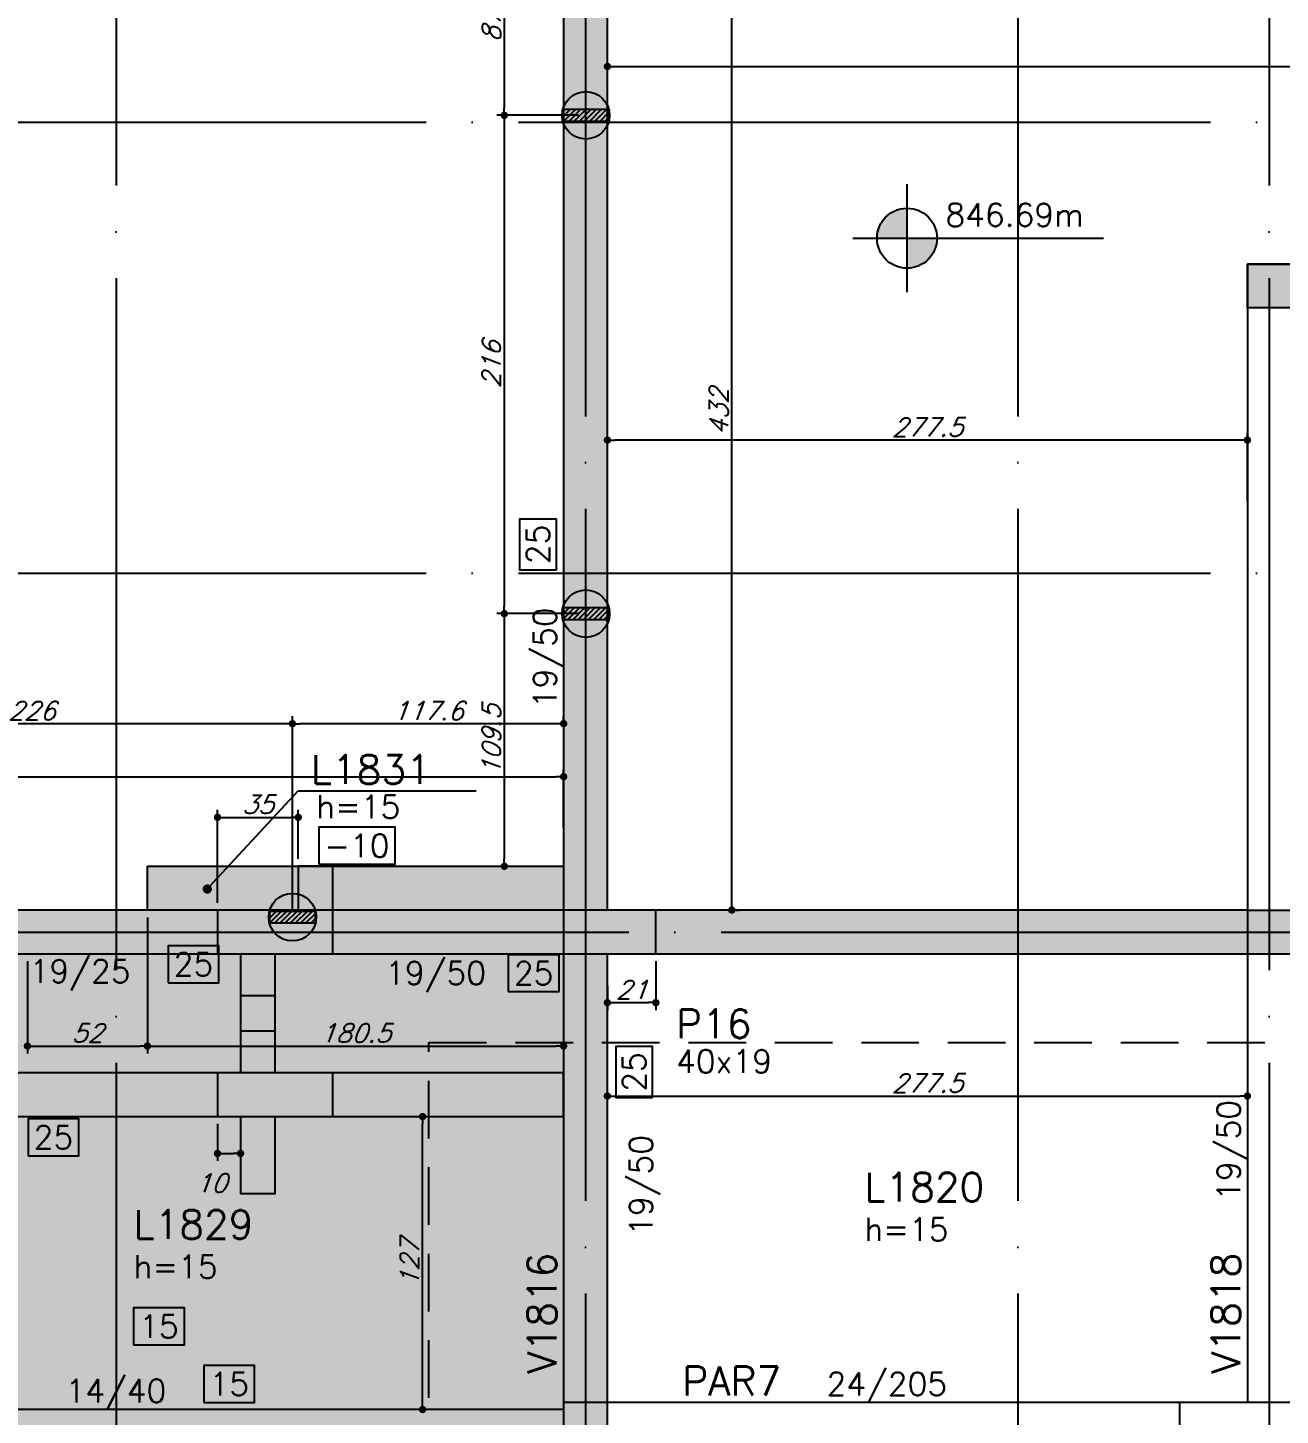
# Model space of a CAD drawing. Header units: millimetres. Extents: x -2404 to 6316, y -1750 to 2455.
# Drawn here: x -748 to -205, y -5 to 596 of the extents above; entities that cross this region are included whole.
import ezdxf
from ezdxf import colors
from ezdxf.entities.mleader import LeaderData, LeaderLine
from ezdxf.enums import TextEntityAlignment as Align
from ezdxf.math import Vec2, Vec3

# ---------------------------------------------------------------- set-up
doc = ezdxf.new("R2010")
doc.units = ezdxf.units.MM
doc.header["$LTSCALE"] = 50
doc.linetypes.add('DASHED', pattern=[0.75, 0.5, -0.25])
doc.linetypes.add('EIXO', pattern=[6.8, 6, -0.4, 0, -0.4])
for name, color, linetype in [('242', 3, 'Continuous'), ('F-ARM', 6, 'Continuous'), ('F-AUX', 2, 'Continuous'), ('F-AUX-RED', 1, 'Continuous'), ('F-CORTE', 4, 'Continuous'), ('F-COTAS', 106, 'Continuous'), ('F-COTAS ANCORAGEM', 106, 'Continuous'), ('F-DESNIVEL-1', 254, 'Continuous'), ('F-EIXO', 12, 'EIXO'), ('F-LAJES', 3, 'Continuous'), ('F-LAJES-DIM', 2, 'Continuous'), ('F-LAJES-NOME', 4, 'Continuous'), ('F-NÍVEL-PLANTA', 2, 'Continuous'), ('F-PILARES-DIM', 172, 'Continuous'), ('F-PILARES-M', 170, 'Continuous'), ('F-PILARES-NOME', 170, 'Continuous'), ('F-SOLIDO-CORTE', 71, 'Continuous'), ('F-TEXTO', 6, 'Continuous'), ('F-VIGAS', 3, 'Continuous'), ('F-VIGAS-DIM', 2, 'Continuous'), ('F-VIGAS-NOME', 4, 'Continuous')]:
    doc.layers.add(name, color=color, linetype=linetype)
doc.layers.add('F-DESNIVEL-2', color=7, linetype='Continuous', true_color=0xffd1e8)
doc.layers.add('F-DESNIVEL-3', color=7, linetype='Continuous', true_color=0xd5c7ff)
doc.styles.add('CP-TEXT-INCL', font='romans.shx', dxfattribs={"oblique": 20})
doc.styles.add('MCP', font='romans.shx')
doc.styles.add('ROMANS', font='romans.shx')
doc.styles.get("Standard").update_dxf_attribs({"font": 'romans.shx'})
doc.dimstyles.new('CP-COTAS-50', dxfattribs={"dimscale": 0.64, "dimtxt": 12.5, "dimasz": 5, "dimexe": 5, "dimexo": 5, "dimgap": 2.5, "dimtad": 1, "dimdec": 1, "dimdsep": 46, "dimtxsty": 'CP-TEXT-INCL', "dimblk1": 'DOT', "dimblk2": 'DOT', "dimsah": 1, "dimcen": 9, "dimclrd": 256, "dimclre": 256, "dimclrt": 256, "dimadec": 0, "dimazin": 0, "dimtfac": 1, "dimtdec": 1, "dimtmove": 2, "dimatfit": 3, "dimldrblk": 'DOT', "dimfxl": 0, "dimtolj": 1, "dimarcsym": 0})

# ---------------------------------------------------------------- blocks, each defined once
blk = doc.blocks.new('*U17')
at = {"layer": 'F-EIXO'}
blk.add_line((0, 0), (4945.5, 0), dxfattribs=at)
at = {"layer": 'F-TEXTO', "style": 'ROMANS'}
blk.add_attdef('EIXO', text='', height=17.5, dxfattribs=at).set_placement((-28.21, 0), align=Align.MIDDLE_CENTER)
blk = doc.blocks.new('*U19')
at = {"layer": 'F-EIXO'}
blk.add_line((0, 0), (0, -2579.78), dxfattribs=at)
at = {"layer": 'F-TEXTO', "style": 'ROMANS'}
blk.add_attdef('EIXO', text='', height=17.5, rotation=360, dxfattribs=at).set_placement((0, 28.21), align=Align.MIDDLE_CENTER)
blk = doc.blocks.new('*U18')
at = {"layer": 'F-EIXO'}
blk.add_line((0, 0), (0, -2479.78), dxfattribs=at)
at = {"layer": 'F-TEXTO', "style": 'ROMANS'}
blk.add_attdef('EIXO', text='', height=17.5, rotation=360, dxfattribs=at).set_placement((0, 28.21), align=Align.MIDDLE_CENTER)
blk = doc.blocks.new('*U20')
at = {"layer": 'F-EIXO'}
blk.add_line((0, 0), (0, -2579.78), dxfattribs=at)
at = {"layer": 'F-TEXTO', "style": 'ROMANS'}
blk.add_attdef('EIXO', text='', height=17.5, rotation=360, dxfattribs=at).set_placement((0, 28.21), align=Align.MIDDLE_CENTER)
blk = doc.blocks.new('*U16')
at = {"layer": 'F-EIXO'}
blk.add_line((0, 0), (4857.5, 0), dxfattribs=at)
at = {"layer": 'F-TEXTO', "style": 'ROMANS'}
blk.add_attdef('EIXO', text='', height=17.5, dxfattribs=at).set_placement((-28.21, 0), align=Align.MIDDLE_CENTER)
blk = doc.blocks.new('*U5')
at = {"layer": 'F-VIGAS-DIM', "color": 1}
blk.add_lwpolyline([(0, 0), (22, 0), (22, 16), (0, 16)], close=True, dxfattribs=at)
at = {"layer": 'F-VIGAS-DIM', "style": 'MCP'}
blk.add_attdef('DIM', text='', height=10, dxfattribs=at).set_placement((11, 8), align=Align.MIDDLE_CENTER)
blk = doc.blocks.new('Nível - Planta')
at = {"layer": 'F-NÍVEL-PLANTA'}
h = blk.add_hatch(color=71, dxfattribs=at)
h.paths.add_polyline_path([(0, 0), (0, 0.26, 0.414214), (-0.26, 0)])
h.paths.add_polyline_path([(0.26, 0), (0, 0), (0, -0.26, 0.414214)])
for p, q in [((0, -0.469), (0, 0.469)), ((-0.469, 0), (1.704, 0))]:
    blk.add_line(p, q, dxfattribs=at)
blk.add_circle((0, 0), 0.26, dxfattribs=at)
at = {"layer": 'F-TEXTO', "color": 3, "style": 'MCP'}
blk.add_attdef('NÍVEL', (0.333, 0.102), '', height=0.2, dxfattribs=at)
blk = doc.blocks.new('*U12')
at = {"layer": 'F-LAJES-DIM', "color": 1}
blk.add_lwpolyline([(0, 0), (22, 0), (22, 16), (0, 16)], close=True, dxfattribs=at)
at = {"layer": 'F-LAJES-DIM', "style": 'MCP'}
blk.add_attdef('DIM', text='', height=10, dxfattribs=at).set_placement((11, 8), align=Align.MIDDLE_CENTER)
blk = doc.blocks.new('_DOT')
at = {"color": 0, "linetype": 'ByBlock'}
blk.add_line((-0.5, 0), (-1, 0), dxfattribs=at)
at = {"color": 0, "linetype": 'ByBlock', "const_width": 0.5}
blk.add_lwpolyline([(-0.25, 0, 1), (0.25, 0, 1)], format="xyb", close=True, dxfattribs=at)
blk = doc.blocks.new('*D48')
at = {"layer": 'DEFPOINTS', "color": 0, "transparency": 16777216}
for p in [(-576.65, 124), (-576.65, 124), (-576.65, -3)]:
    blk.add_point(p, dxfattribs=at)
at = {"layer": 'F-COTAS', "lineweight": -2, "transparency": 16777216}
blk.add_line((-576.65, 0.2), (-576.65, 120.8), dxfattribs=at)
at = {"layer": 'F-COTAS', "lineweight": -2, "transparency": 16777216, "xscale": 3.2, "yscale": 3.2, "zscale": 3.2}
for p, rotation in [((-576.65, 124), 90), ((-576.65, -3), 270)]:
    blk.add_blockref('_DOT', p, dxfattribs=dict(at, rotation=rotation))
at = {"layer": 'F-COTAS', "transparency": 16777216, "insert": (-582.25, 60.5), "char_height": 8, "attachment_point": 5, "rotation": 90, "style": 'CP-TEXT-INCL'}
blk.add_mtext('\\A1;127', dxfattribs=at)
blk = doc.blocks.new('*D71')
at = {"layer": 'DEFPOINTS', "color": 0, "transparency": 16777216}
for p in [(-496.5, 579.17), (1276, 579.17), (1276, 579.17)]:
    blk.add_point(p, dxfattribs=at)
at = {"layer": 'F-COTAS', "lineweight": -2, "transparency": 16777216}
blk.add_line((-493.3, 579.17), (1272.8, 579.17), dxfattribs=at)
at = {"layer": 'F-COTAS', "lineweight": -2, "transparency": 16777216, "xscale": 3.2, "yscale": 3.2, "zscale": 3.2, "rotation": 180}
blk.add_blockref('_DOT', (-496.5, 579.17), dxfattribs=at)
at = {"layer": 'F-COTAS', "lineweight": -2, "transparency": 16777216, "xscale": 3.2, "yscale": 3.2, "zscale": 3.2}
blk.add_blockref('_DOT', (1276, 579.17), dxfattribs=at)
at = {"layer": 'F-COTAS', "transparency": 16777216, "insert": (498.97, 586.17), "char_height": 8, "attachment_point": 5, "style": 'CP-TEXT-INCL'}
blk.add_mtext('\\A1;1772.5', dxfattribs=at)
blk = doc.blocks.new('*D91')
at = {"layer": 'DEFPOINTS', "color": 0, "transparency": 16777216}
for p in [(-515.5, 271.33), (-515.5, 245.99), (-1242, 232.5)]:
    blk.add_point(p, dxfattribs=at)
at = {"layer": 'F-COTAS', "lineweight": -2, "transparency": 16777216}
for p, q in [((-1242, 235.7), (-1242, 274.53)), ((-1238.8, 271.33), (-518.7, 271.33)), ((-515.5, 249.19), (-515.5, 274.53))]:
    blk.add_line(p, q, dxfattribs=at)
at = {"layer": 'F-COTAS', "lineweight": -2, "transparency": 16777216, "xscale": 3.2, "yscale": 3.2, "zscale": 3.2, "rotation": 180}
blk.add_blockref('_DOT', (-1242, 271.33), dxfattribs=at)
at = {"layer": 'F-COTAS', "lineweight": -2, "transparency": 16777216, "xscale": 3.2, "yscale": 3.2, "zscale": 3.2}
blk.add_blockref('_DOT', (-515.5, 271.33), dxfattribs=at)
at = {"layer": 'F-COTAS', "transparency": 16777216, "insert": (-878.75, 276.93), "char_height": 8, "attachment_point": 5, "style": 'CP-TEXT-INCL'}
blk.add_mtext('\\A1;726.5', dxfattribs=at)
blk = doc.blocks.new('*D134')
at = {"layer": 'DEFPOINTS', "color": 0, "transparency": 16777216}
for p in [(-496.5, 417.22), (-496.5, 387.54), (-219, 387.54)]:
    blk.add_point(p, dxfattribs=at)
at = {"layer": 'F-COTAS', "lineweight": -2, "transparency": 16777216}
for p, q in [((-496.5, 390.74), (-496.5, 420.42)), ((-222.2, 417.22), (-493.3, 417.22)), ((-219, 390.74), (-219, 420.42))]:
    blk.add_line(p, q, dxfattribs=at)
at = {"layer": 'F-COTAS', "lineweight": -2, "transparency": 16777216, "xscale": 3.2, "yscale": 3.2, "zscale": 3.2, "rotation": 180}
blk.add_blockref('_DOT', (-496.5, 417.22), dxfattribs=at)
at = {"layer": 'F-COTAS', "lineweight": -2, "transparency": 16777216, "xscale": 3.2, "yscale": 3.2, "zscale": 3.2}
blk.add_blockref('_DOT', (-219, 417.22), dxfattribs=at)
at = {"layer": 'F-COTAS', "transparency": 16777216, "insert": (-357.75, 422.82), "char_height": 8, "attachment_point": 5, "style": 'CP-TEXT-INCL'}
blk.add_mtext('\\A1;277.5', dxfattribs=at)
blk = doc.blocks.new('*D137')
at = {"layer": 'DEFPOINTS', "color": 0, "transparency": 16777216}
for p in [(-219, 139.32), (-219, 132.9), (-496.5, 128.4)]:
    blk.add_point(p, dxfattribs=at)
at = {"layer": 'F-COTAS', "lineweight": -2, "transparency": 16777216}
for p, q in [((-496.5, 131.6), (-496.5, 136.1)), ((-493.3, 132.9), (-222.2, 132.9)), ((-219, 136.12), (-219, 129.7))]:
    blk.add_line(p, q, dxfattribs=at)
at = {"layer": 'F-COTAS', "lineweight": -2, "transparency": 16777216, "xscale": 3.2, "yscale": 3.2, "zscale": 3.2, "rotation": 180}
blk.add_blockref('_DOT', (-496.5, 132.9), dxfattribs=at)
at = {"layer": 'F-COTAS', "lineweight": -2, "transparency": 16777216, "xscale": 3.2, "yscale": 3.2, "zscale": 3.2}
blk.add_blockref('_DOT', (-219, 132.9), dxfattribs=at)
at = {"layer": 'F-COTAS', "transparency": 16777216, "insert": (-357.75, 138.5), "char_height": 8, "attachment_point": 5, "style": 'CP-TEXT-INCL'}
blk.add_mtext('\\A1;277.5', dxfattribs=at)
blk = doc.blocks.new('*D138')
at = {"layer": 'DEFPOINTS', "color": 0, "transparency": 16777216}
for p in [(2835, 864.5), (-1650, -579), (2835, -715.16)]:
    blk.add_point(p, dxfattribs=at)
at = {"layer": 'F-COTAS', "lineweight": -2, "transparency": 16777216}
for p, q in [((2835, 861.3), (2835, -718.36)), ((-1650, -582.2), (-1650, -718.36)), ((-1646.8, -715.16), (2831.8, -715.16))]:
    blk.add_line(p, q, dxfattribs=at)
at = {"layer": 'F-COTAS', "lineweight": -2, "transparency": 16777216, "xscale": 3.2, "yscale": 3.2, "zscale": 3.2, "rotation": 180}
blk.add_blockref('_DOT', (-1650, -715.16), dxfattribs=at)
at = {"layer": 'F-COTAS', "lineweight": -2, "transparency": 16777216, "xscale": 3.2, "yscale": 3.2, "zscale": 3.2}
blk.add_blockref('_DOT', (2835, -715.16), dxfattribs=at)
at = {"layer": 'F-COTAS', "transparency": 16777216, "insert": (592.5, -709.56), "char_height": 8, "attachment_point": 5, "style": 'CP-TEXT-INCL'}
blk.add_mtext('\\A1;4485', dxfattribs=at)
blk = doc.blocks.new('*U11')
at = {"layer": 'F-LAJES-DIM', "color": 1}
blk.add_lwpolyline([(0, 0), (33, 0), (33, 16), (0, 16)], close=True, dxfattribs=at)
at = {"layer": 'F-LAJES-DIM', "style": 'MCP'}
blk.add_attdef('DIM', text='', height=10, dxfattribs=at).set_placement((16.5, 8), align=Align.MIDDLE_CENTER)
blk = doc.blocks.new('*D233')
at = {"layer": 'DEFPOINTS', "color": 0, "transparency": 16777216}
for p in [(-696, 213.5), (-748, 194.5), (-696, 154.58)]:
    blk.add_point(p, dxfattribs=at)
at = {"layer": 'F-COTAS', "lineweight": -2, "transparency": 16777216}
for p, q in [((-696, 210.3), (-696, 151.38)), ((-748, 191.3), (-748, 151.38)), ((-744.8, 154.58), (-699.2, 154.58))]:
    blk.add_line(p, q, dxfattribs=at)
at = {"layer": 'F-COTAS', "lineweight": -2, "transparency": 16777216, "xscale": 3.2, "yscale": 3.2, "zscale": 3.2, "rotation": 180}
blk.add_blockref('_DOT', (-748, 154.58), dxfattribs=at)
at = {"layer": 'F-COTAS', "lineweight": -2, "transparency": 16777216, "xscale": 3.2, "yscale": 3.2, "zscale": 3.2}
blk.add_blockref('_DOT', (-696, 154.58), dxfattribs=at)
at = {"layer": 'F-COTAS', "transparency": 16777216, "insert": (-722, 160.18), "char_height": 8, "attachment_point": 5, "style": 'CP-TEXT-INCL'}
blk.add_mtext('\\A1;52', dxfattribs=at)
blk = doc.blocks.new('*D234')
at = {"layer": 'DEFPOINTS', "color": 0, "transparency": 16777216}
for p in [(-696, 213.5), (-515.5, 188.41), (-515.5, 154.58)]:
    blk.add_point(p, dxfattribs=at)
at = {"layer": 'F-COTAS', "lineweight": -2, "transparency": 16777216}
for p, q in [((-696, 210.3), (-696, 151.38)), ((-515.5, 185.21), (-515.5, 151.38)), ((-692.8, 154.58), (-518.7, 154.58))]:
    blk.add_line(p, q, dxfattribs=at)
at = {"layer": 'F-COTAS', "lineweight": -2, "transparency": 16777216, "xscale": 3.2, "yscale": 3.2, "zscale": 3.2, "rotation": 180}
blk.add_blockref('_DOT', (-696, 154.58), dxfattribs=at)
at = {"layer": 'F-COTAS', "lineweight": -2, "transparency": 16777216, "xscale": 3.2, "yscale": 3.2, "zscale": 3.2}
blk.add_blockref('_DOT', (-515.5, 154.58), dxfattribs=at)
at = {"layer": 'F-COTAS', "transparency": 16777216, "insert": (-605.75, 160.18), "char_height": 8, "attachment_point": 5, "style": 'CP-TEXT-INCL'}
blk.add_mtext('\\A1;180.5', dxfattribs=at)
blk = doc.blocks.new('*D238')
at = {"layer": 'DEFPOINTS', "color": 0, "transparency": 16777216}
for p in [(-665.58, 124), (-655.58, 110.59), (-655.58, 108.02)]:
    blk.add_point(p, dxfattribs=at)
at = {"layer": 'F-COTAS', "lineweight": -2, "transparency": 16777216}
for p, q in [((-665.58, 120.8), (-665.58, 104.82)), ((-662.38, 108.02), (-658.78, 108.02)), ((-655.58, 107.39), (-655.58, 104.82))]:
    blk.add_line(p, q, dxfattribs=at)
at = {"layer": 'F-COTAS', "lineweight": -2, "transparency": 16777216, "xscale": 3.2, "yscale": 3.2, "zscale": 3.2, "rotation": 180}
blk.add_blockref('_DOT', (-665.58, 108.02), dxfattribs=at)
at = {"layer": 'F-COTAS', "lineweight": -2, "transparency": 16777216, "xscale": 3.2, "yscale": 3.2, "zscale": 3.2}
blk.add_blockref('_DOT', (-655.58, 108.02), dxfattribs=at)
at = {"layer": 'F-COTAS', "transparency": 16777216, "insert": (-668.34, 95.16), "char_height": 8, "attachment_point": 5, "style": 'CP-TEXT-INCL'}
blk.add_mtext('\\A1;10', dxfattribs=at)
blk = doc.blocks.new('*D239')
at = {"layer": 'DEFPOINTS', "color": 0, "transparency": 16777216}
for p in [(-630.58, 253.7), (-630.58, 232.5), (-665.58, 213.5)]:
    blk.add_point(p, dxfattribs=at)
at = {"layer": 'F-COTAS', "lineweight": -2, "transparency": 16777216}
for p, q in [((-665.58, 216.7), (-665.58, 256.9)), ((-662.38, 253.7), (-633.78, 253.7)), ((-630.58, 235.7), (-630.58, 256.9))]:
    blk.add_line(p, q, dxfattribs=at)
at = {"layer": 'F-COTAS', "lineweight": -2, "transparency": 16777216, "xscale": 3.2, "yscale": 3.2, "zscale": 3.2, "rotation": 180}
blk.add_blockref('_DOT', (-665.58, 253.7), dxfattribs=at)
at = {"layer": 'F-COTAS', "lineweight": -2, "transparency": 16777216, "xscale": 3.2, "yscale": 3.2, "zscale": 3.2}
blk.add_blockref('_DOT', (-630.58, 253.7), dxfattribs=at)
at = {"layer": 'F-COTAS', "transparency": 16777216, "insert": (-648.08, 259.3), "char_height": 8, "attachment_point": 5, "style": 'CP-TEXT-INCL'}
blk.add_mtext('\\A1;35', dxfattribs=at)
blk = doc.blocks.new('*D242')
at = {"layer": 'DEFPOINTS', "color": 0, "transparency": 16777216}
for p in [(-475.5, 194.5), (-496.5, 183.93), (-475.5, 173.37)]:
    blk.add_point(p, dxfattribs=at)
at = {"layer": 'F-COTAS', "lineweight": -2, "transparency": 16777216}
for p, q in [((-475.5, 191.3), (-475.5, 170.17)), ((-496.5, 180.73), (-496.5, 170.17)), ((-493.3, 173.37), (-478.7, 173.37))]:
    blk.add_line(p, q, dxfattribs=at)
at = {"layer": 'F-COTAS', "lineweight": -2, "transparency": 16777216, "xscale": 3.2, "yscale": 3.2, "zscale": 3.2, "rotation": 180}
blk.add_blockref('_DOT', (-496.5, 173.37), dxfattribs=at)
at = {"layer": 'F-COTAS', "lineweight": -2, "transparency": 16777216, "xscale": 3.2, "yscale": 3.2, "zscale": 3.2}
blk.add_blockref('_DOT', (-475.5, 173.37), dxfattribs=at)
at = {"layer": 'F-COTAS', "transparency": 16777216, "insert": (-486, 178.97), "char_height": 8, "attachment_point": 5, "style": 'CP-TEXT-INCL'}
blk.add_mtext('\\A1;21', dxfattribs=at)
blk = doc.blocks.new('*D266')
at = {"layer": 'DEFPOINTS', "color": 0, "transparency": 16777216}
for p in [(-444.05, 645.5), (-442.58, 645.5), (-444.05, 213.5)]:
    blk.add_point(p, dxfattribs=at)
at = {"layer": 'F-COTAS', "lineweight": -2, "transparency": 16777216}
for p, q in [((-440.85, 645.5), (-439.38, 645.5)), ((-442.58, 216.7), (-442.58, 642.3)), ((-440.85, 213.5), (-439.38, 213.5))]:
    blk.add_line(p, q, dxfattribs=at)
at = {"layer": 'F-COTAS', "lineweight": -2, "transparency": 16777216, "xscale": 3.2, "yscale": 3.2, "zscale": 3.2}
for p, rotation in [((-442.58, 645.5), 90), ((-442.58, 213.5), 270)]:
    blk.add_blockref('_DOT', p, dxfattribs=dict(at, rotation=rotation))
at = {"layer": 'F-COTAS', "transparency": 16777216, "insert": (-448.18, 429.5), "char_height": 8, "attachment_point": 5, "rotation": 90, "style": 'CP-TEXT-INCL'}
blk.add_mtext('\\A1;432', dxfattribs=at)
blk = doc.blocks.new('PONTO ANCORAGEM_EST')
at = {"layer": 'F-ARM'}
h = blk.add_hatch(dxfattribs=at)
h.set_pattern_fill('ANSI31', color=2, scale=0.5)
h.paths.add_polyline_path([(-1159.55, 5937.09), (-1179.55, 5937.09), (-1179.55, 5932.09), (-1159.55, 5932.09)])
at = {"layer": 'F-ARM', "color": 3, "elevation": 0}
blk.add_lwpolyline([(-1179.55, 5932.09), (-1159.55, 5932.09), (-1159.55, 5937.09), (-1179.55, 5937.09)], close=True, dxfattribs=at)
at = {"layer": 'F-ARM', "color": 3}
blk.add_circle((-1169.55, 5934.59, 0), 10.31, dxfattribs=at)
blk = doc.blocks.new('*D354')
at = {"layer": 'DEFPOINTS', "color": 0, "transparency": 16777216}
for p in [(-526.91, 645.5), (-541.21, 558), (-505.87, 558)]:
    blk.add_point(p, dxfattribs=at)
at = {"layer": 'F-COTAS ANCORAGEM', "lineweight": -2, "transparency": 16777216}
for p, q in [((-530.11, 645.5), (-544.41, 645.5)), ((-541.21, 642.3), (-541.21, 561.2)), ((-509.07, 558), (-544.41, 558))]:
    blk.add_line(p, q, dxfattribs=at)
at = {"layer": 'F-COTAS ANCORAGEM', "lineweight": -2, "transparency": 16777216, "xscale": 3.2, "yscale": 3.2, "zscale": 3.2}
for p, rotation in [((-541.21, 645.5), 90), ((-541.21, 558), 270)]:
    blk.add_blockref('_DOT', p, dxfattribs=dict(at, rotation=rotation))
at = {"layer": 'F-COTAS ANCORAGEM', "transparency": 16777216, "insert": (-546.81, 601.75), "char_height": 8, "attachment_point": 5, "rotation": 90, "style": 'CP-TEXT-INCL'}
blk.add_mtext('\\A1;87.5', dxfattribs=at)
blk = doc.blocks.new('*D355')
at = {"layer": 'DEFPOINTS', "color": 0, "transparency": 16777216}
for p in [(-505.87, 558), (-541.21, 342), (-505.87, 342)]:
    blk.add_point(p, dxfattribs=at)
at = {"layer": 'F-COTAS ANCORAGEM', "lineweight": -2, "transparency": 16777216}
for p, q in [((-509.07, 558), (-544.41, 558)), ((-541.21, 554.8), (-541.21, 345.2)), ((-509.07, 342), (-544.41, 342))]:
    blk.add_line(p, q, dxfattribs=at)
at = {"layer": 'F-COTAS ANCORAGEM', "lineweight": -2, "transparency": 16777216, "xscale": 3.2, "yscale": 3.2, "zscale": 3.2}
for p, rotation in [((-541.21, 558), 90), ((-541.21, 342), 270)]:
    blk.add_blockref('_DOT', p, dxfattribs=dict(at, rotation=rotation))
at = {"layer": 'F-COTAS ANCORAGEM', "transparency": 16777216, "insert": (-546.81, 450), "char_height": 8, "attachment_point": 5, "rotation": 90, "style": 'CP-TEXT-INCL'}
blk.add_mtext('\\A1;216', dxfattribs=at)
blk = doc.blocks.new('*D356')
at = {"layer": 'DEFPOINTS', "color": 0, "transparency": 16777216}
for p in [(-505.87, 342), (-541.21, 232.5), (-541.21, 232.5)]:
    blk.add_point(p, dxfattribs=at)
at = {"layer": 'F-COTAS ANCORAGEM', "lineweight": -2, "transparency": 16777216}
for p, q in [((-509.07, 342), (-544.41, 342)), ((-541.21, 338.8), (-541.21, 235.7))]:
    blk.add_line(p, q, dxfattribs=at)
at = {"layer": 'F-COTAS ANCORAGEM', "lineweight": -2, "transparency": 16777216, "xscale": 3.2, "yscale": 3.2, "zscale": 3.2}
for p, rotation in [((-541.21, 342), 90), ((-541.21, 232.5), 270)]:
    blk.add_blockref('_DOT', p, dxfattribs=dict(at, rotation=rotation))
at = {"layer": 'F-COTAS ANCORAGEM', "transparency": 16777216, "insert": (-546.81, 287.25), "char_height": 8, "attachment_point": 5, "rotation": 90, "style": 'CP-TEXT-INCL'}
blk.add_mtext('\\A1;109.5', dxfattribs=at)
blk = doc.blocks.new('*D357')
at = {"layer": 'DEFPOINTS', "color": 0, "transparency": 16777216}
for p in [(-633.08, 294.3), (-515.5, 290.67), (-633.08, 210.44)]:
    blk.add_point(p, dxfattribs=at)
at = {"layer": 'F-COTAS ANCORAGEM', "lineweight": -2, "transparency": 16777216}
for p, q in [((-633.08, 213.64), (-633.08, 297.5)), ((-515.5, 293.87), (-515.5, 297.5)), ((-518.7, 294.3), (-629.88, 294.3))]:
    blk.add_line(p, q, dxfattribs=at)
at = {"layer": 'F-COTAS ANCORAGEM', "lineweight": -2, "transparency": 16777216, "xscale": 3.2, "yscale": 3.2, "zscale": 3.2, "rotation": 180}
blk.add_blockref('_DOT', (-633.08, 294.3), dxfattribs=at)
at = {"layer": 'F-COTAS ANCORAGEM', "lineweight": -2, "transparency": 16777216, "xscale": 3.2, "yscale": 3.2, "zscale": 3.2}
blk.add_blockref('_DOT', (-515.5, 294.3), dxfattribs=at)
at = {"layer": 'F-COTAS ANCORAGEM', "transparency": 16777216, "insert": (-574.29, 299.9), "char_height": 8, "attachment_point": 5, "style": 'CP-TEXT-INCL'}
blk.add_mtext('\\A1;117.6', dxfattribs=at)
blk = doc.blocks.new('*D358')
at = {"layer": 'DEFPOINTS', "color": 0, "transparency": 16777216}
for p in [(-859.08, 294.3), (-859.08, 210.44), (-633.08, 210.44)]:
    blk.add_point(p, dxfattribs=at)
at = {"layer": 'F-COTAS ANCORAGEM', "lineweight": -2, "transparency": 16777216}
for p, q in [((-859.08, 213.64), (-859.08, 297.5)), ((-633.08, 213.64), (-633.08, 297.5)), ((-636.28, 294.3), (-855.88, 294.3))]:
    blk.add_line(p, q, dxfattribs=at)
at = {"layer": 'F-COTAS ANCORAGEM', "lineweight": -2, "transparency": 16777216, "xscale": 3.2, "yscale": 3.2, "zscale": 3.2, "rotation": 180}
blk.add_blockref('_DOT', (-859.08, 294.3), dxfattribs=at)
at = {"layer": 'F-COTAS ANCORAGEM', "lineweight": -2, "transparency": 16777216, "xscale": 3.2, "yscale": 3.2, "zscale": 3.2}
blk.add_blockref('_DOT', (-633.08, 294.3), dxfattribs=at)
at = {"layer": 'F-COTAS ANCORAGEM', "transparency": 16777216, "insert": (-746.08, 299.9), "char_height": 8, "attachment_point": 5, "style": 'CP-TEXT-INCL'}
blk.add_mtext('\\A1;226', dxfattribs=at)

msp = doc.modelspace()

# ---------------------------------------------------------------- hatches: boundary and pattern name
at = {"layer": 'F-DESNIVEL-1'}
msp.add_hatch(color=256, dxfattribs=at).paths.add_polyline_path([(-219, 493.5), (-219, 474.5), (-200, 474.5), (-200, 493.5)])
at = {"layer": 'F-DESNIVEL-1', "linetype": 'Continuous'}
msp.add_hatch(color=256, dxfattribs=at).paths.add_polyline_path([(-515.5, 194.5), (-475.5, 194.5), (-475.5, 213.5), (-515.5, 213.5)], flags=16)
at = {"layer": 'F-DESNIVEL-1'}
h = msp.add_hatch(color=256, dxfattribs=at)
h.dxf.hatch_style = 1
h.paths.add_polyline_path([(-1164, 124), (-515.5, 124), (-515.5, 143), (-1164, 143)])
at = {"layer": 'F-SOLIDO-CORTE', "linetype": 'Continuous'}
for points in [[(-665.583, 194.5), (-655.583, 194.5), (-655.583, 161.15), (-640.583, 161.15), (-640.583, 194.5), (-615.583, 194.5), (-615.583, 232.5), (-630.583, 232.5), (-630.583, 213.5), (-665.583, 213.5)], [(-665.583, 124), (-655.583, 124), (-655.583, 90.65), (-640.583, 90.65), (-640.583, 124), (-615.583, 124), (-615.583, 143), (-640.583, 143), (-640.583, 176.35), (-655.583, 176.35), (-655.583, 143), (-665.583, 143)]]:
    msp.add_hatch(color=256, dxfattribs=at).paths.add_polyline_path(points, flags=16)

# ---------------------------------------------------------------- linework, layer by layer
at = {"layer": '242', "linetype": 'Continuous'}
msp.add_line((-495.5, 204), (-495.5, 204), dxfattribs=at)
at = {"layer": 'F-AUX', "color": 4, "linetype": 'DASHED'}
msp.add_lwpolyline([(1002.616, -597.969), (-573.9, -597.969), (-573.9, 156.051), (1002.616, 156.051)], close=True, dxfattribs=at)
at = {"layer": 'F-CORTE', "linetype": 'Continuous'}
for points in [[(-640.583, 161.15), (-640.583, 194.5), (-615.583, 194.5), (-615.583, 232.5), (-630.583, 232.5), (-630.583, 213.5), (-665.583, 213.5), (-665.583, 194.5), (-655.583, 194.5), (-655.583, 161.15)], [(-655.583, 176.35), (-655.583, 143), (-665.583, 143), (-665.583, 124), (-655.583, 124), (-655.583, 90.65)], [(-640.583, 90.65), (-640.583, 124), (-615.583, 124), (-615.583, 143), (-640.583, 143), (-640.583, 176.35)]]:
    msp.add_lwpolyline(points, dxfattribs=at)
at = {"layer": 'F-DESNIVEL-1'}
for points in [[(-199.9, 474.5), (-219, 474.5), (-219, 493.5), (-199.9, 493.5)], [(-1164, 124), (-515.5, 124), (-515.5, 143), (-1164, 143)]]:
    msp.add_lwpolyline(points, close=True, dxfattribs=at)
at = {"layer": 'F-DESNIVEL-1', "linetype": 'Continuous'}
for points in [[(-496.5, 213.5), (-496.5, 645.5), (-515.5, 645.5)], [(-496.5, 213.5), (-515.5, 645.5), (-515.5, 213.5)], [(-819, 194.5), (-515.5, 194.5), (-515.5, 213.5)], [(-819, 194.5), (-515.5, 213.5), (-819, 213.5)], [(-496.5, 213.5), (-515.5, 213.5), (-496.5, 213.5)], [(-515.5, 194.5), (-219.1, 194.5), (-219.1, 213.5)], [(-515.5, 194.5), (-219.1, 213.5), (-515.5, 213.5)], [(-515.5, 194.5), (-515.5, 213.5), (-515.5, 194.5)], [(-219, 213.5), (-200, 213.5), (-219, 194.5), (-200, 194.5)], [(-496.5, 194.5), (-515.5, 194.5), (-515.5, 0.1)], [(-496.5, 194.5), (-515.5, 0.1), (-496.5, 0.1)], [(-496.5, 194.5), (-496.5, 0.1), (-496.5, 194.5)], [(-515.5, -454.9), (-496.5, -454.9), (-496.5, 0)], [(-515.5, -454.9), (-496.5, 0), (-515.5, 0)]]:
    msp.add_solid(points, dxfattribs=at)
at = {"layer": 'F-DESNIVEL-2', "linetype": 'Continuous'}
for points in [[(-515.5, -475), (-515.5, 0), (-804.5, 194.5)], [(-515.5, -475), (-804.5, 194.5), (-515.5, -475)], [(-515.5, 0), (-515.5, 194.5), (-804.5, 194.5)], [(-515.5, 0), (-804.5, 194.5), (-515.5, 0)], [(-515.5, -475), (-804.5, 194.5), (-804.5, -475)], [(-515.5, -44), (-515.5, 0), (-515.5, -475)]]:
    msp.add_solid(points, dxfattribs=at)
at = {"layer": 'F-DESNIVEL-3', "linetype": 'Continuous'}
for points in [[(-515.5, 213.5), (-515.5, 232.5), (-696, 232.5)], [(-515.5, 213.5), (-696, 232.5), (-515.5, 213.5)], [(-515.5, 213.5), (-696, 232.5), (-696, 213.5)], [(-515.5, 232.5), (-515.5, 213.5), (-515.5, 232.5)]]:
    msp.add_solid(points, dxfattribs=at)
at = {"layer": 'F-LAJES', "linetype": 'Continuous'}
for p, q in [((-696, 213.5), (-696, 232.5)), ((-696, 232.5), (-515.5, 232.5)), ((-696, 232.5), (-515.5, 232.5))]:
    msp.add_line(p, q, dxfattribs=at)
at = {"layer": 'F-PILARES-M', "linetype": 'Continuous'}
msp.add_line((-219, 213.5), (-200, 213.5), dxfattribs=at)
for points in [[(19, -24), (19, 493.5), (0, 493.5), (0, 0), (-248.5, 0), (-248.5, -24), (19, -24)], [(-219, 194.5), (-200, 194.5), (-200, 493.5), (-219, 493.5), (-219, 194.5)], [(-515.5, 194.5), (-475.5, 194.5), (-475.5, 213.5), (-515.5, 213.5), (-515.5, 194.5)]]:
    msp.add_lwpolyline(points, dxfattribs=at)
at = {"layer": 'F-SOLIDO-CORTE', "linetype": 'Continuous'}
for points in [[(-665.583, 194.5), (-655.583, 194.5), (-655.583, 161.15), (-640.583, 161.15), (-640.583, 194.5), (-615.583, 194.5), (-615.583, 232.5), (-630.583, 232.5), (-630.583, 213.5), (-665.583, 213.5), (-665.583, 194.5)], [(-665.583, 124), (-655.583, 124), (-655.583, 90.65), (-640.583, 90.65), (-640.583, 124), (-615.583, 124), (-615.583, 143), (-640.583, 143), (-640.583, 176.35), (-655.583, 176.35), (-655.583, 143), (-665.583, 143), (-665.583, 124)]]:
    msp.add_lwpolyline(points, dxfattribs=at)
at = {"layer": 'F-VIGAS'}
msp.add_line((-496.5, -43), (-496.5, 0), dxfattribs=at)
for points in [[(-515.5, 645.5), (-515.5, 213.5)], [(-496.5, 213.5), (-496.5, 645.5)], [(-515.5, 213.5), (-819, 213.5)], [(-219, 213.5), (-496.5, 213.5)], [(-819, 194.5), (-515.5, 194.5)], [(-515.5, 194.5), (-515.5, 0)], [(-496.5, 0), (-496.5, 194.5)], [(-496.5, 194.5), (-219, 194.5)], [(-219, 194.5), (-219, 0)], [(-515.5, 143), (-1164, 143)], [(-819, 124), (-515.5, 124)], [(-248.5, 0), (-515.5, 0), (-515.5, -494), (-246.5, -494)], [(-515.5, -3), (-819, -3)]]:
    msp.add_lwpolyline(points, dxfattribs=at)

# ---------------------------------------------------------------- block references
at = {"layer": 'F-ARM'}
for p in [(663.681, -5376.595, 0), (663.681, -5592.595, 0), (536.469, -5724.151, 0)]:
    msp.add_blockref('PONTO ANCORAGEM_EST', p, dxfattribs=at)
at = {"layer": 'F-EIXO', "linetype": 'Continuous'}
for name, p in [('*U19', (-709.5, 1847.82)), ('*U20', (-209.5, 1847.82)), ('*U18', (-506, 1747.82)), ('*U18', (-318.5, 1747.82)), ('*U17', (-1895.471, 555)), ('*U17', (-1895.471, 359.5)), ('*U16', (-1807.517, 204))]:
    msp.add_blockref(name, p, dxfattribs=at)
at = {"layer": 'F-LAJES-DIM', "linetype": 'Continuous'}
for name, p, values in [('*U11', (-621.612, 233.38), {'DIM': '-10'}), ('*U12', (-701.956, 25.041), {'DIM': '15'})]:
    msp.add_blockref(name, p, dxfattribs=at).add_auto_attribs(values)
at = {"layer": 'F-NÍVEL-PLANTA', "linetype": 'Continuous', "xscale": 50, "yscale": 50, "zscale": 50}
msp.add_blockref('Nível - Planta', (-366.591, 504.743), dxfattribs=at).add_auto_attribs({'NÍVEL': '846.69m'})
at = {"layer": 'F-VIGAS-DIM', "linetype": 'Continuous', "rotation": 90}
for p in [(-518.625, 361), (-476.903, 132.309)]:
    msp.add_blockref('*U5', p, dxfattribs=at).add_auto_attribs({'DIM': '25'})
at = {"layer": 'F-VIGAS-DIM', "linetype": 'Continuous'}
for p, values in [((-687, 182), {'DIM': '25'}), ((-539.484, 178.168), {'DIM': '25'}), ((-747.727, 107.009), {'DIM': '25'}), ((-671.5, 0.125), {'DIM': '15'})]:
    msp.add_blockref('*U5', p, dxfattribs=at).add_auto_attribs(values)

# ---------------------------------------------------------------- texts
at = {"layer": 'F-LAJES-DIM', "linetype": 'Continuous', "style": 'MCP'}
for p in [(-622.732, 253.311), (-385.039, 70.141), (-701.956, 53.941)]:
    msp.add_text('h=15', height=10, dxfattribs=at).set_placement(p)
at = {"layer": 'F-LAJES-NOME', "linetype": 'Continuous', "style": 'MCP'}
for s, p in [('L1831', (-625.046, 268.22)), ('L1820', (-385.039, 87.141)), ('L1829', (-701.956, 70.941))]:
    msp.add_text(s, height=12.5, dxfattribs=at).set_placement(p)
at = {"layer": 'F-PILARES-DIM', "linetype": 'Continuous', "style": 'MCP'}
msp.add_text('40x19', height=10, dxfattribs=at).set_placement((-466.73, 142.926))
at = {"layer": 'F-PILARES-NOME', "linetype": 'Continuous', "style": 'MCP'}
msp.add_text('P16', height=12.5, dxfattribs=at).set_placement((-466.73, 157.926))
at = {"layer": 'F-VIGAS-DIM', "linetype": 'Continuous', "style": 'MCP'}
for p in [(-518.625, 301), (-222.125, 87.5), (-476.903, 72.309)]:
    msp.add_text('19/50', height=10, rotation=90, dxfattribs=at).set_placement(p)
for s, p in [('19/25', (-747, 182)), ('19/50', (-592.867, 181.248)), ('14/40', (-731.5, 0.125)), ('24/205', (-401.5, 3.125))]:
    msp.add_text(s, height=10, dxfattribs=at).set_placement(p)
at = {"layer": 'F-VIGAS-NOME', "linetype": 'Continuous', "style": 'MCP'}
for s, p in [('V1816', (-518.625, 12.5)), ('V1818', (-222.125, 12.5))]:
    msp.add_text(s, height=12.5, rotation=90, dxfattribs=at).set_placement(p)
msp.add_text('PAR7', height=12.5, dxfattribs=at).set_placement((-464, 3.125))

# ---------------------------------------------------------------- dimensions: what is measured, and where the dimension line sits
at = {"layer": 'F-COTAS'}
for base, p1, p2, picture, middle in [((2835, -715.164), (-1650, -579), (2835, 864.5), '*D138', (592.5, -709.564)), ((-496.5, 417.217), (-219, 387.54), (-496.5, 387.54), '*D134', (-357.75, 422.817)), ((-515.5, 271.326), (-1242, 232.5), (-515.5, 245.986), '*D91', (-878.75, 276.926)), ((-219, 132.898), (-496.5, 128.403), (-219, 139.321), '*D137', (-357.75, 138.498))]:
    dim = msp.add_linear_dim(base=base, p1=p1, p2=p2, dimstyle='CP-COTAS-50', dxfattribs=at)
    dim.commit()
    dim.dimension.update_dxf_attribs({"geometry": picture, "text_midpoint": middle})
dim = msp.add_linear_dim(base=(-442.581, 645.5), p1=(-444.05, 213.5), p2=(-444.05, 645.5), angle=90, dimstyle='CP-COTAS-50', override={"dimfxl": 7.5}, dxfattribs=at)
dim.commit()
dim.dimension.update_dxf_attribs({"geometry": '*D266', "text_midpoint": (-448.181, 429.5)})
dim = msp.add_linear_dim(base=(1276, 579.167), p1=(-496.5, 579.167), p2=(1276, 579.167), angle=180, dimstyle='CP-COTAS-50', dxfattribs=at)
dim.commit()
dim.dimension.update_dxf_attribs({"geometry": '*D71', "text_midpoint": (498.972, 586.167), "dimtype": 160})
for base, p1, p2, picture, middle in [((-630.583, 253.703), (-665.583, 213.5), (-630.583, 232.5), '*D239', (-648.083, 259.303)), ((-696, 154.584), (-748, 194.5), (-696, 213.5), '*D233', (-722, 160.184)), ((-515.5, 154.584), (-696, 213.5), (-515.5, 188.41), '*D234', (-605.75, 160.184)), ((-475.5, 173.371), (-496.5, 183.926), (-475.5, 194.5), '*D242', (-486, 178.971))]:
    dim = msp.add_linear_dim(base=base, p1=p1, p2=p2, dimstyle='CP-COTAS-50', override={"dimfxl": 7.5}, dxfattribs=at)
    dim.commit()
    dim.dimension.update_dxf_attribs({"geometry": picture, "text_midpoint": middle})
dim = msp.add_linear_dim(base=(-655.583, 108.018), p1=(-665.583, 124), p2=(-655.583, 110.59), dimstyle='CP-COTAS-50', override={"dimfxl": 7.5}, dxfattribs=at)
dim.commit()
dim.dimension.update_dxf_attribs({"geometry": '*D238', "text_midpoint": (-668.336, 95.16), "dimtype": 160})
dim = msp.add_linear_dim(base=(-576.646, 124), p1=(-576.646, -3), p2=(-576.646, 124), angle=270, dimstyle='CP-COTAS-50', dxfattribs=at)
dim.commit()
dim.dimension.update_dxf_attribs({"geometry": '*D48', "text_midpoint": (-582.246, 60.5)})
at = {"layer": 'F-COTAS ANCORAGEM'}
for base, p1, p2, picture, middle in [((-541.21, 558), (-526.911, 645.5), (-505.872, 558), '*D354', (-546.81, 601.75)), ((-541.21, 342), (-505.872, 558), (-505.872, 342), '*D355', (-546.81, 450)), ((-541.21, 232.5), (-505.872, 342), (-541.21, 232.5), '*D356', (-546.81, 287.25))]:
    dim = msp.add_linear_dim(base=base, p1=p1, p2=p2, angle=90, dimstyle='CP-COTAS-50', override={"dimfxl": 7.5}, dxfattribs=at)
    dim.commit()
    dim.dimension.update_dxf_attribs({"geometry": picture, "text_midpoint": middle})
for base, p1, p2, picture, middle in [((-859.084, 294.298), (-633.084, 210.444), (-859.084, 210.444), '*D358', (-746.084, 299.898)), ((-633.084, 294.298), (-515.5, 290.675), (-633.084, 210.444), '*D357', (-574.292, 299.898))]:
    dim = msp.add_linear_dim(base=base, p1=p1, p2=p2, dimstyle='CP-COTAS-50', override={"dimfxl": 7.5}, dxfattribs=at)
    dim.commit()
    dim.dimension.update_dxf_attribs({"geometry": picture, "text_midpoint": middle})

# ---------------------------------------------------------------- leaders
at = {"layer": 'F-AUX-RED'}
ml = msp.add_multileader_mtext('Standard', dxfattribs=at)
ml.set_content('', color=256)
ml.set_leader_properties()
ml.set_arrow_properties(name='DOT')
ml.build(insert=Vec2(0, 0))
ctx = ml.context
ctx.base_point, ctx.plane_origin = Vec3(-553.489, 265.237), Vec3(-670.016, 222.633)
notes = []
notes.append((ctx, [(0, (1, 1, 0), (-630.59, 265.237), (1, 0), 77.101, [(0, [(-670.016, 222.633)], 0, [])])]))
ctx.mtext.insert, ctx.mtext.flow_direction = Vec3(-551.489, 267.237), 5
for ctx, leaders in notes:
    for number, flags, end, landing, length, lines in leaders:
        leader = LeaderData()
        leader.index, (leader.has_last_leader_line, leader.has_dogleg_vector, leader.attachment_direction) = number, flags
        leader.last_leader_point, leader.dogleg_vector, leader.dogleg_length = Vec3(end), Vec3(landing), length
        for number, points, colour, breaks in lines:
            line = LeaderLine()
            line.index, line.vertices, line.color, line.breaks = number, Vec3.list(points), colors.encode_raw_color(colour), breaks
            leader.lines.append(line)
        ctx.leaders.append(leader)

doc.saveas('drawing.dxf')
